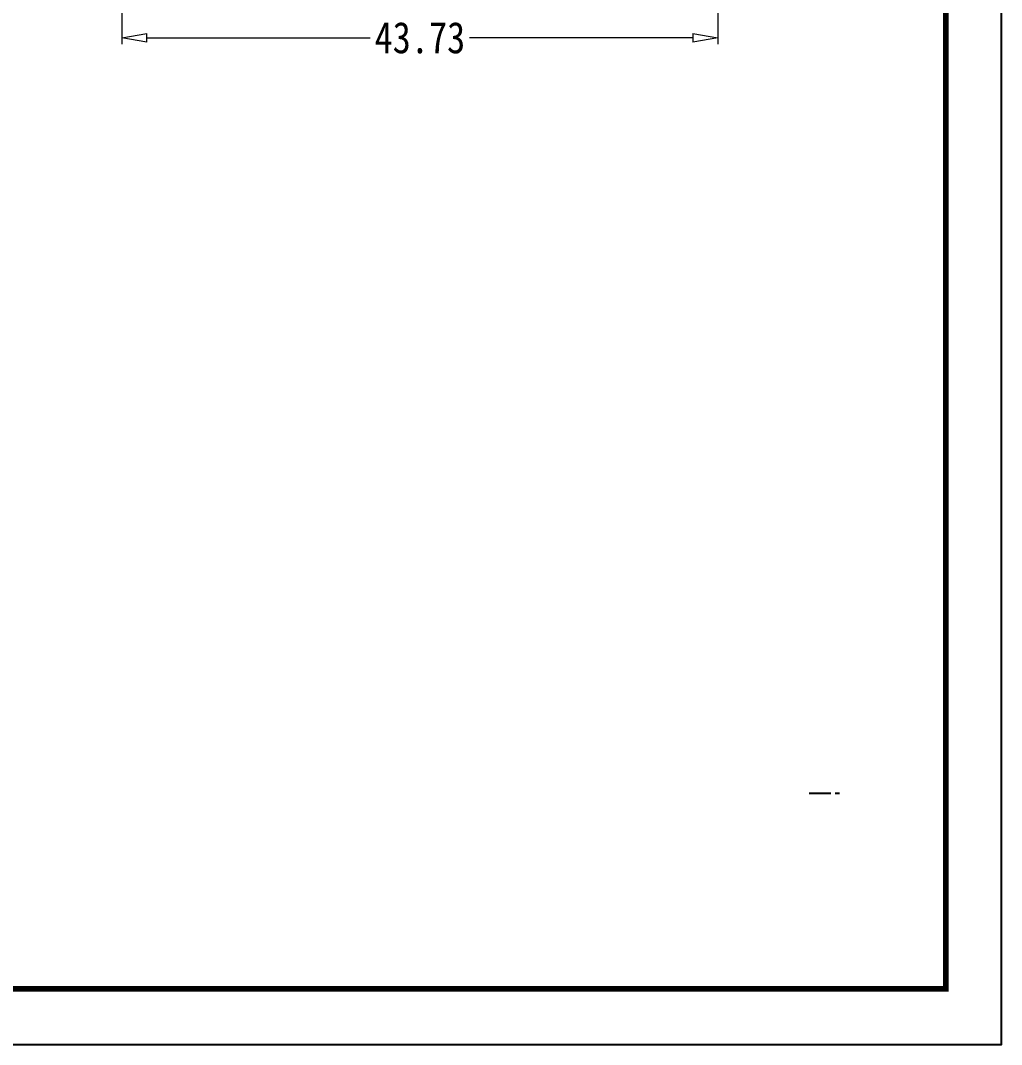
# Model space of a CAD drawing. Header units: millimetres. Extents: x 891 to 1788, y -1993 to 199.
# Drawn here: x 1055.9 to 1127.9, y 34 to 109.1 of the extents above; entities that cross this region are included whole.
import ezdxf

# ---------------------------------------------------------------- set-up
doc = ezdxf.new("R2010")
doc.units = ezdxf.units.MM
doc.linetypes.add('CENTER', pattern=[50.8, 31.75, -6.35, 6.35, -6.35])
doc.layers.add('dim', color=3, linetype='Continuous', lineweight=9)
doc.layers.add('from', color=7, linetype='Continuous')
doc.styles.add('FFS', font='', dxfattribs={"width": 0.85})
doc.styles.get('FFS').set_extended_font_data('FangSong_GB2312')
doc.dimstyles.new('YanXiu', dxfattribs={"dimtxt": 2.5, "dimasz": 2.2, "dimexe": 1, "dimexo": 0.6, "dimgap": 0.66, "dimtad": 0, "dimzin": 9, "dimdsep": 46, "dimtxsty": 'FFS', "dimblk": 'CLOSEDBLANK', "dimcen": 0, "dimclrd": 256, "dimclre": 131, "dimclrt": 42, "dimazin": 0, "dimtfac": 1, "dimtofl": 0, "dimtmove": 0, "dimatfit": 3, "dimldrblk": 'CLOSEDBLANK', "dimfxl": 1, "dimlwd": 5, "dimlwe": 5, "dimarcsym": 0})

# ---------------------------------------------------------------- blocks, each defined once
blk = doc.blocks.new('_ClosedBlank')
at = {"color": 0, "linetype": 'ByBlock', "lineweight": -2}
for p, q in [((-1, 0.167), (0, 0)), ((-1, 0.167), (-1, -0.167)), ((0, 0), (-1, -0.167))]:
    blk.add_line(p, q, dxfattribs=at)
blk = doc.blocks.new('*D10')
at = {"layer": 'Defpoints', "color": 0}
for p in [(1063.346, 122.24, 0), (1107.076, 122.24, 0), (1107.076, 107.807)]:
    blk.add_point(p, dxfattribs=at)
at = {"layer": 'dim', "color": 131, "lineweight": 5}
for p, q in [((1063.346, 121.78), (1063.346, 107.347)), ((1107.076, 121.78), (1107.076, 107.347))]:
    blk.add_line(p, q, dxfattribs=at)
at = {"layer": 'dim', "lineweight": 5}
for p, q in [((1065.186, 107.807), (1081.565, 107.807)), ((1105.236, 107.807), (1088.857, 107.807))]:
    blk.add_line(p, q, dxfattribs=at)
at = {"layer": 'dim', "lineweight": 5, "xscale": 1.84, "yscale": 1.84, "zscale": 1.84, "rotation": 180}
blk.add_blockref('_ClosedBlank', (1063.346, 107.807), dxfattribs=at)
at = {"layer": 'dim', "lineweight": 5, "xscale": 1.84, "yscale": 1.84, "zscale": 1.84}
blk.add_blockref('_ClosedBlank', (1107.076, 107.807), dxfattribs=at)
at = {"layer": 'dim', "color": 42, "insert": (1085.211, 107.807), "char_height": 2.3, "attachment_point": 5, "style": 'FFS'}
blk.add_mtext('43.73', dxfattribs=at)

msp = doc.modelspace()

# ---------------------------------------------------------------- linework, layer by layer
at = {"layer": 'from', "color": 1, "linetype": 'CENTER', "ltscale": 0.05}
msp.add_line((1113.78, 52.4), (1116.117, 52.4), dxfattribs=at)
at = {"layer": 'from'}
msp.add_line((1123.807, 38.05), (1056.691, 38.05), dxfattribs=at)
at = {"layer": 'from', "elevation": 0}
msp.add_lwpolyline([(890.85, 33.965), (1127.893, 33.965), (1127.893, 198.688), (890.85, 198.688)], close=True, dxfattribs=at)
at = {"layer": 'from', "const_width": 0.409, "elevation": 0}
msp.add_lwpolyline([(894.936, 38.05), (894.936, 194.603), (1123.807, 194.603), (1123.807, 38.05), (894.936, 38.05)], dxfattribs=at)

# ---------------------------------------------------------------- dimensions: what is measured, and where the dimension line sits
at = {"layer": 'dim'}
dim = msp.add_linear_dim(base=(1107.076, 107.807, 0), p1=(1063.346, 122.24), p2=(1107.076, 122.24), dimstyle='YanXiu', override={"dimtxt": 2.3, "dimasz": 1.84, "dimexe": 0.45977, "dimexo": 0.45977, "dimgap": 0.45977}, dxfattribs=at)
dim.commit()
dim.dimension.update_dxf_attribs({"geometry": '*D10', "text_midpoint": (1085.211, 107.807, 0)})

doc.saveas('drawing.dxf')
